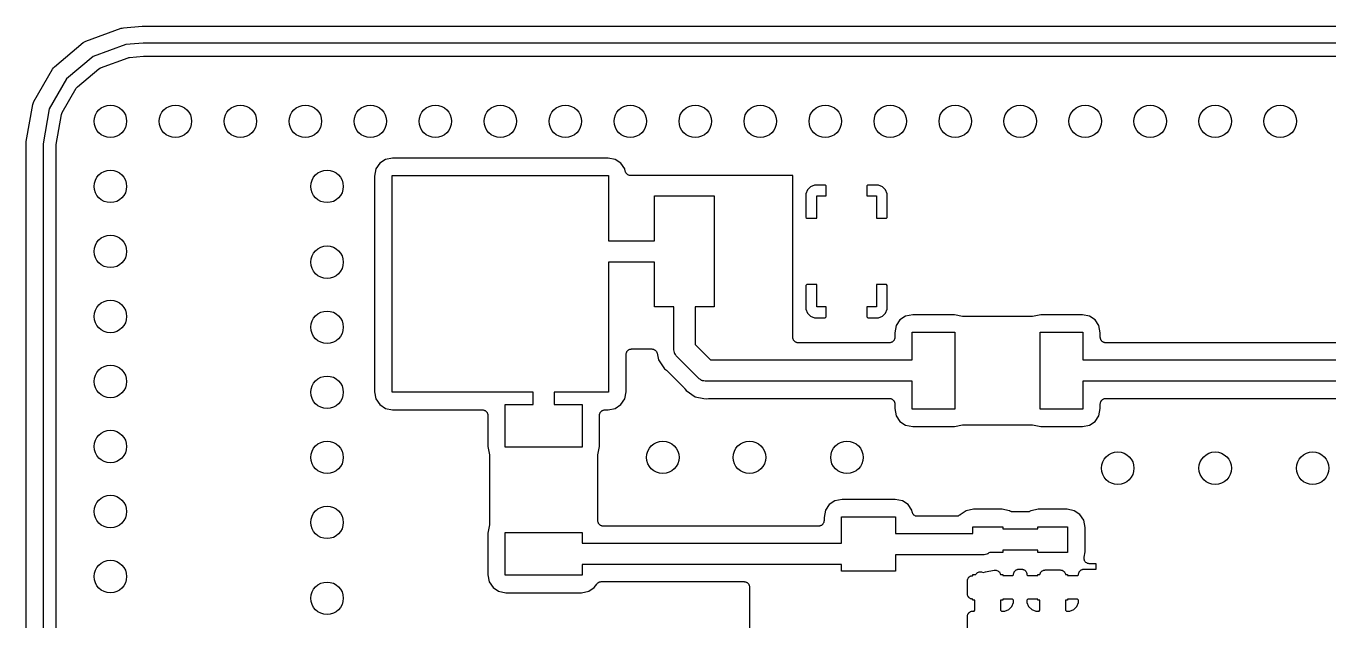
# Model space of a CAD drawing. Extents: x 126.9 to 152.5, y -81.4 to -55.8.
# Drawn here: x 126.9 to 142.18, y -62.75 to -55.78 of the extents above; entities that cross this region are included whole.
import ezdxf

# ---------------------------------------------------------------- set-up
doc = ezdxf.new("R2010")
doc.units = 0
doc.header["$MEASUREMENT"] = 0
doc.layers.add('BLACK', color=7, linetype='CONTINUOUS')

msp = doc.modelspace()

# ---------------------------------------------------------------- linework, layer by layer
at = {"layer": 'BLACK', "linetype": 'CONTINUOUS'}
for p, q in [((127.601, -55.9562), (128.015, -55.8053)), ((128.015, -55.8053), (128.028, -55.8031)), ((128.028, -55.8031), (128.041, -55.7997)), ((128.041, -55.7997), (128.261, -55.7804)), ((128.261, -55.7804), (128.264, -55.7806)), ((128.264, -55.7806), (128.268, -55.78)), ((128.268, -55.78), (151.132, -55.78)), ((127.233, -56.2571), (127.571, -55.9735)), ((127.571, -55.9735), (127.601, -55.9562)), ((128.071, -55.9978), (127.686, -56.1381)), ((128.274, -55.98), (128.071, -55.9978)), ((151.121, -55.98), (128.274, -55.98)), ((127.686, -56.1381), (127.375, -56.3989)), ((127.774, -56.2683), (128.097, -56.1507)), ((128.097, -56.1507), (128.105, -56.1493)), ((128.105, -56.1493), (128.113, -56.1471)), ((128.113, -56.1471), (128.278, -56.1326)), ((128.278, -56.1326), (128.281, -56.1329)), ((128.281, -56.1329), (128.284, -56.1324)), ((128.284, -56.1324), (151.102, -56.1324)), ((126.99, -56.6656), (127.211, -56.2837)), ((127.211, -56.2837), (127.222, -56.2704)), ((127.222, -56.2704), (127.233, -56.2571)), ((127.502, -56.4912), (127.755, -56.2793)), ((127.755, -56.2793), (127.774, -56.2683)), ((127.375, -56.3989), (127.172, -56.7504)), ((127.323, -56.7936), (127.488, -56.5081)), ((127.488, -56.5081), (127.496, -56.4989)), ((127.496, -56.4989), (127.502, -56.4912)), ((126.978, -56.6983), (126.99, -56.6656)), ((126.99, -56.6656), (126.99, -56.6656)), ((126.902, -57.1326), (126.978, -56.6983)), ((127.172, -56.7504), (127.1, -57.1587)), ((127.253, -57.1666), (127.315, -56.8143)), ((127.315, -56.8143), (127.323, -56.7936)), ((127.323, -56.7936), (127.323, -56.7936)), ((126.902, -57.1392), (126.902, -57.1326)), ((126.9, -57.1478), (126.902, -57.1392)), ((126.9, -80.0122), (126.9, -57.1478)), ((127.1, -57.1587), (127.1, -80.0056)), ((127.252, -57.1776), (127.253, -57.1722)), ((127.252, -64.0842), (127.252, -57.1776)), ((127.253, -57.1722), (127.253, -57.1666)), ((131.047, -57.3868), (131.003, -57.453)), ((131.113, -57.3426), (131.047, -57.3868)), ((131.197, -57.3258), (131.113, -57.3426)), ((133.725, -57.3258), (131.197, -57.3258)), ((133.809, -57.3426), (133.725, -57.3258)), ((133.875, -57.3868), (133.809, -57.3426)), ((133.919, -57.453), (133.875, -57.3868)), ((131.003, -57.453), (130.986, -57.5373)), ((130.986, -57.5373), (130.986, -60.0647)), ((131.191, -60.071), (131.191, -57.531)), ((131.191, -57.531), (133.731, -57.531)), ((133.731, -57.531), (133.731, -58.295)), ((133.925, -57.4799), (133.919, -57.453)), ((133.928, -57.4895), (133.925, -57.4799)), ((133.932, -57.4992), (133.928, -57.4895)), ((133.932, -57.4998), (133.932, -57.4992)), ((133.933, -57.5004), (133.932, -57.4998)), ((133.94, -57.5082), (133.933, -57.5004)), ((133.946, -57.5161), (133.94, -57.5082)), ((133.947, -57.5165), (133.946, -57.5161)), ((133.947, -57.517), (133.947, -57.5165)), ((133.956, -57.522), (133.947, -57.517)), ((133.965, -57.5272), (133.956, -57.522)), ((133.966, -57.5273), (133.965, -57.5272)), ((133.967, -57.5276), (133.966, -57.5273)), ((133.977, -57.5292), (133.967, -57.5276)), ((133.987, -57.531), (133.977, -57.5292)), ((135.884, -57.531), (133.987, -57.531)), ((135.889, -57.532), (135.884, -57.531)), ((135.89, -57.5373), (135.889, -57.532)), ((135.89, -59.4285), (135.89, -57.5373)), ((136.062, -57.6981), (136.043, -57.7447)), ((136.043, -57.7447), (136.043, -58.0211)), ((136.098, -57.6623), (136.062, -57.6981)), ((136.145, -57.643), (136.098, -57.6623)), ((136.271, -57.643), (136.145, -57.643)), ((136.281, -57.6534), (136.271, -57.643)), ((136.281, -57.77), (136.281, -57.6534)), ((136.769, -57.643), (136.758, -57.6534)), ((136.758, -57.6534), (136.758, -57.77)), ((136.895, -57.643), (136.769, -57.643)), ((136.942, -57.6623), (136.895, -57.643)), ((136.978, -57.6981), (136.942, -57.6623)), ((136.997, -57.7447), (136.978, -57.6981)), ((136.997, -58.0211), (136.997, -57.7447)), ((134.27, -58.295), (134.27, -57.77)), ((134.27, -57.77), (134.97, -57.77)), ((134.97, -57.77), (134.97, -59.07)), ((136.17, -58.0315), (136.17, -57.77)), ((136.17, -57.77), (136.281, -57.77)), ((136.758, -57.77), (136.87, -57.77)), ((136.87, -57.77), (136.87, -58.0315)), ((136.043, -58.0211), (136.053, -58.0315)), ((136.053, -58.0315), (136.17, -58.0315)), ((136.87, -58.0315), (136.987, -58.0315)), ((136.987, -58.0315), (136.997, -58.0211)), ((133.731, -58.295), (134.27, -58.295)), ((134.27, -58.545), (133.731, -58.545)), ((133.731, -58.545), (133.731, -60.071)), ((134.27, -59.07), (134.27, -58.545)), ((136.053, -58.8085), (136.043, -58.8189)), ((136.17, -58.8085), (136.053, -58.8085)), ((136.17, -59.07), (136.17, -58.8085)), ((136.87, -58.8085), (136.87, -59.07)), ((136.987, -58.8085), (136.87, -58.8085)), ((136.997, -58.8189), (136.987, -58.8085)), ((136.043, -58.8189), (136.043, -59.0953)), ((136.997, -59.0953), (136.997, -58.8189)), ((134.495, -59.07), (134.27, -59.07)), ((134.495, -59.5657), (134.495, -59.07)), ((134.97, -59.07), (134.745, -59.07)), ((134.745, -59.07), (134.745, -59.5112)), ((136.043, -59.0953), (136.062, -59.1419)), ((136.281, -59.07), (136.17, -59.07)), ((136.281, -59.1866), (136.281, -59.07)), ((136.87, -59.07), (136.758, -59.07)), ((136.758, -59.07), (136.758, -59.1866)), ((136.978, -59.1419), (136.997, -59.0953)), ((136.062, -59.1419), (136.098, -59.1777)), ((136.098, -59.1777), (136.145, -59.197)), ((136.145, -59.197), (136.271, -59.197)), ((136.271, -59.197), (136.281, -59.1866)), ((136.758, -59.1866), (136.769, -59.197)), ((136.769, -59.197), (136.895, -59.197)), ((136.895, -59.197), (136.942, -59.1777)), ((136.942, -59.1777), (136.978, -59.1419)), ((137.147, -59.2228), (137.103, -59.289)), ((137.213, -59.1786), (137.147, -59.2228)), ((137.297, -59.1618), (137.213, -59.1786)), ((137.785, -59.1618), (137.297, -59.1618)), ((137.88, -59.1808), (137.785, -59.1618)), ((137.886, -59.1809), (137.88, -59.1808)), ((137.892, -59.182), (137.886, -59.1809)), ((138.69, -59.182), (137.892, -59.182)), ((138.696, -59.1809), (138.69, -59.182)), ((138.702, -59.1808), (138.696, -59.1809)), ((138.797, -59.1618), (138.702, -59.1808)), ((139.285, -59.1618), (138.797, -59.1618)), ((139.369, -59.1786), (139.285, -59.1618)), ((139.435, -59.2228), (139.369, -59.1786)), ((139.479, -59.289), (139.435, -59.2228)), ((137.103, -59.289), (137.086, -59.3733)), ((137.086, -59.3733), (137.086, -59.4285)), ((137.291, -59.692), (137.291, -59.367)), ((137.291, -59.367), (137.791, -59.367)), ((137.791, -59.367), (137.791, -60.267)), ((138.791, -60.267), (138.791, -59.367)), ((138.791, -59.367), (139.291, -59.367)), ((139.291, -59.367), (139.291, -59.692)), ((139.496, -59.3733), (139.479, -59.289)), ((139.496, -59.4285), (139.496, -59.3733)), ((133.955, -59.5821), (133.959, -59.5779)), ((133.959, -59.5779), (133.964, -59.5751)), ((133.964, -59.5751), (133.968, -59.5715)), ((133.968, -59.5715), (133.973, -59.5696)), ((133.973, -59.5696), (133.978, -59.5668)), ((133.978, -59.5668), (133.983, -59.5659)), ((133.983, -59.5659), (133.989, -59.564)), ((133.989, -59.564), (133.994, -59.564)), ((133.994, -59.564), (134, -59.563)), ((134, -59.563), (134.237, -59.563)), ((134.237, -59.563), (134.247, -59.5648)), ((134.247, -59.5648), (134.257, -59.5664)), ((134.257, -59.5664), (134.258, -59.5667)), ((134.258, -59.5667), (134.258, -59.5668)), ((134.258, -59.5668), (134.267, -59.572)), ((134.267, -59.572), (134.276, -59.577)), ((134.276, -59.577), (134.277, -59.5775)), ((134.277, -59.5775), (134.277, -59.5779)), ((134.277, -59.5779), (134.284, -59.5858)), ((134.495, -59.5684), (134.495, -59.5657)), ((134.495, -59.5739), (134.495, -59.5684)), ((134.499, -59.5898), (134.495, -59.5739)), ((134.745, -59.5112), (134.926, -59.692)), ((135.891, -59.434), (135.89, -59.4285)), ((135.891, -59.4395), (135.891, -59.434)), ((135.893, -59.4447), (135.891, -59.4395)), ((135.894, -59.4502), (135.893, -59.4447)), ((135.897, -59.455), (135.894, -59.4502)), ((135.899, -59.4602), (135.897, -59.455)), ((135.902, -59.4645), (135.899, -59.4602)), ((135.905, -59.4693), (135.902, -59.4645)), ((135.909, -59.4729), (135.905, -59.4693)), ((135.913, -59.4771), (135.909, -59.4729)), ((135.917, -59.4799), (135.913, -59.4771)), ((135.922, -59.4835), (135.917, -59.4799)), ((135.927, -59.4854), (135.922, -59.4835)), ((135.932, -59.4882), (135.927, -59.4854)), ((135.937, -59.4891), (135.932, -59.4882)), ((135.942, -59.491), (135.937, -59.4891)), ((135.948, -59.491), (135.942, -59.491)), ((135.953, -59.492), (135.948, -59.491)), ((137.022, -59.492), (135.953, -59.492)), ((137.028, -59.491), (137.022, -59.492)), ((137.033, -59.491), (137.028, -59.491)), ((137.039, -59.4891), (137.033, -59.491)), ((137.044, -59.4882), (137.039, -59.4891)), ((137.049, -59.4854), (137.044, -59.4882)), ((137.054, -59.4835), (137.049, -59.4854)), ((137.058, -59.4799), (137.054, -59.4835)), ((137.063, -59.4771), (137.058, -59.4799)), ((137.067, -59.4729), (137.063, -59.4771)), ((137.071, -59.4693), (137.067, -59.4729)), ((137.074, -59.4645), (137.071, -59.4693)), ((137.077, -59.4602), (137.074, -59.4645)), ((137.079, -59.455), (137.077, -59.4602)), ((137.082, -59.4502), (137.079, -59.455)), ((137.083, -59.4447), (137.082, -59.4502)), ((137.085, -59.4395), (137.083, -59.4447)), ((137.086, -59.4285), (137.085, -59.434)), ((137.085, -59.434), (137.085, -59.4395)), ((139.497, -59.434), (139.496, -59.4285)), ((139.497, -59.4395), (139.497, -59.434)), ((139.499, -59.4447), (139.497, -59.4395)), ((139.5, -59.4502), (139.499, -59.4447)), ((139.503, -59.455), (139.5, -59.4502)), ((139.505, -59.4602), (139.503, -59.455)), ((139.508, -59.4645), (139.505, -59.4602)), ((139.511, -59.4693), (139.508, -59.4645)), ((139.515, -59.4729), (139.511, -59.4693)), ((139.519, -59.4771), (139.515, -59.4729)), ((139.524, -59.4799), (139.519, -59.4771)), ((139.528, -59.4835), (139.524, -59.4799)), ((139.533, -59.4854), (139.528, -59.4835)), ((139.538, -59.4882), (139.533, -59.4854)), ((139.543, -59.4891), (139.538, -59.4882)), ((139.549, -59.491), (139.543, -59.4891)), ((139.554, -59.491), (139.549, -59.491)), ((139.56, -59.492), (139.554, -59.491)), ((143.785, -59.492), (139.56, -59.492)), ((133.936, -59.6265), (133.937, -59.621)), ((133.936, -60.0647), (133.936, -59.6265)), ((133.937, -59.6155), (133.939, -59.6103)), ((133.937, -59.621), (133.937, -59.6155)), ((133.939, -59.6103), (133.94, -59.6048)), ((133.94, -59.6048), (133.943, -59.6)), ((133.943, -59.6), (133.945, -59.5947)), ((133.945, -59.5947), (133.948, -59.5905)), ((133.948, -59.5905), (133.951, -59.5857)), ((133.951, -59.5857), (133.955, -59.5821)), ((134.284, -59.5858), (134.291, -59.5936)), ((134.291, -59.5936), (134.291, -59.5942)), ((134.291, -59.5942), (134.292, -59.5947)), ((134.292, -59.5947), (134.295, -59.6045)), ((134.295, -59.6045), (134.299, -59.6141)), ((134.299, -59.6141), (134.314, -59.6898)), ((134.314, -59.6898), (134.386, -59.7973)), ((134.502, -59.6059), (134.499, -59.5898)), ((134.505, -59.6107), (134.502, -59.6059)), ((134.506, -59.616), (134.505, -59.6107)), ((134.516, -59.6295), (134.506, -59.616)), ((134.524, -59.6437), (134.516, -59.6295)), ((134.528, -59.6472), (134.524, -59.6437)), ((134.53, -59.6495), (134.528, -59.6472)), ((134.788, -59.9073), (134.53, -59.6495)), ((134.926, -59.692), (137.291, -59.692)), ((139.291, -59.692), (143.826, -59.692)), ((134.386, -59.7973), (134.408, -59.812)), ((134.408, -59.812), (134.412, -59.8163)), ((134.412, -59.8163), (134.417, -59.8199)), ((134.417, -59.8199), (134.617, -60.0198)), ((134.617, -60.0198), (134.621, -60.0249)), ((134.621, -60.0249), (134.625, -60.0294)), ((134.625, -60.0294), (134.64, -60.0513)), ((134.79, -59.9089), (134.788, -59.9073)), ((134.793, -59.9131), (134.79, -59.9089)), ((134.808, -59.9213), (134.793, -59.9131)), ((134.821, -59.9307), (134.808, -59.9213)), ((134.826, -59.9321), (134.821, -59.9307)), ((134.831, -59.9349), (134.826, -59.9321)), ((134.847, -59.9378), (134.831, -59.9349)), ((134.863, -59.942), (134.847, -59.9378)), ((134.869, -59.9415), (134.863, -59.942)), ((134.871, -59.942), (134.869, -59.9415)), ((137.291, -59.942), (134.871, -59.942)), ((137.291, -60.267), (137.291, -59.942)), ((143.772, -59.942), (139.291, -59.942)), ((139.291, -59.942), (139.291, -60.267)), ((130.986, -60.0647), (131.003, -60.149)), ((131.003, -60.149), (131.047, -60.2152)), ((132.844, -60.071), (131.191, -60.071)), ((132.844, -60.214), (132.844, -60.071)), ((133.731, -60.071), (133.094, -60.071)), ((133.094, -60.071), (133.094, -60.214)), ((133.875, -60.2152), (133.919, -60.149)), ((133.919, -60.149), (133.936, -60.0647)), ((134.64, -60.0513), (134.747, -60.1231)), ((134.747, -60.1231), (134.848, -60.1432)), ((134.848, -60.1432), (134.848, -60.1432)), ((134.848, -60.1432), (134.874, -60.1484)), ((134.874, -60.1484), (134.9, -60.1432)), ((134.9, -60.1432), (134.906, -60.1431)), ((134.906, -60.1431), (134.912, -60.142)), ((134.912, -60.142), (137.022, -60.142)), ((137.022, -60.142), (137.028, -60.143)), ((137.028, -60.143), (137.033, -60.143)), ((137.033, -60.143), (137.039, -60.1449)), ((137.039, -60.1449), (137.044, -60.1458)), ((137.044, -60.1458), (137.049, -60.1486)), ((137.049, -60.1486), (137.054, -60.1505)), ((137.054, -60.1505), (137.058, -60.1541)), ((137.058, -60.1541), (137.063, -60.1569)), ((137.063, -60.1569), (137.067, -60.1611)), ((137.067, -60.1611), (137.071, -60.1647)), ((137.071, -60.1647), (137.074, -60.1695)), ((137.074, -60.1695), (137.077, -60.1737)), ((137.077, -60.1737), (137.079, -60.179)), ((137.079, -60.179), (137.082, -60.1838)), ((137.082, -60.1838), (137.083, -60.1893)), ((137.083, -60.1893), (137.085, -60.1945)), ((139.497, -60.1945), (139.499, -60.1893)), ((139.499, -60.1893), (139.5, -60.1838)), ((139.5, -60.1838), (139.503, -60.179)), ((139.503, -60.179), (139.505, -60.1737)), ((139.505, -60.1737), (139.508, -60.1695)), ((139.508, -60.1695), (139.511, -60.1647)), ((139.511, -60.1647), (139.515, -60.1611)), ((139.515, -60.1611), (139.519, -60.1569)), ((139.519, -60.1569), (139.524, -60.1541)), ((139.524, -60.1541), (139.528, -60.1505)), ((139.528, -60.1505), (139.533, -60.1486)), ((139.533, -60.1486), (139.538, -60.1458)), ((139.538, -60.1458), (139.543, -60.1449)), ((139.543, -60.1449), (139.549, -60.143)), ((139.549, -60.143), (139.554, -60.143)), ((139.554, -60.143), (139.56, -60.142)), ((139.56, -60.142), (143.663, -60.142)), ((131.047, -60.2152), (131.113, -60.2594)), ((131.113, -60.2594), (131.197, -60.2762)), ((131.197, -60.2762), (132.25, -60.2762)), ((132.25, -60.2762), (132.256, -60.2771)), ((132.256, -60.2771), (132.261, -60.2771)), ((132.261, -60.2771), (132.267, -60.279)), ((132.267, -60.279), (132.272, -60.28)), ((132.272, -60.28), (132.277, -60.2828)), ((132.277, -60.2828), (132.282, -60.2847)), ((132.282, -60.2847), (132.286, -60.2882)), ((132.286, -60.2882), (132.291, -60.291)), ((132.291, -60.291), (132.295, -60.2953)), ((132.295, -60.2953), (132.299, -60.2988)), ((132.299, -60.2988), (132.302, -60.3037)), ((132.302, -60.3037), (132.305, -60.3079)), ((132.305, -60.3079), (132.307, -60.3131)), ((132.307, -60.3131), (132.31, -60.3179)), ((132.31, -60.3179), (132.311, -60.3234)), ((132.311, -60.3234), (132.313, -60.3286)), ((132.313, -60.3286), (132.313, -60.3342)), ((132.313, -60.3342), (132.314, -60.3397)), ((132.314, -60.3397), (132.314, -60.7077)), ((132.519, -60.714), (132.519, -60.214)), ((132.519, -60.214), (132.844, -60.214)), ((133.094, -60.214), (133.419, -60.214)), ((133.419, -60.214), (133.419, -60.714)), ((133.624, -60.3397), (133.625, -60.3342)), ((133.624, -60.7077), (133.624, -60.3397)), ((133.625, -60.3286), (133.627, -60.3234)), ((133.625, -60.3342), (133.625, -60.3286)), ((133.627, -60.3234), (133.628, -60.3179)), ((133.628, -60.3179), (133.631, -60.3131)), ((133.631, -60.3131), (133.633, -60.3079)), ((133.633, -60.3079), (133.636, -60.3037)), ((133.636, -60.3037), (133.639, -60.2988)), ((133.639, -60.2988), (133.643, -60.2953)), ((133.643, -60.2953), (133.647, -60.291)), ((133.647, -60.291), (133.652, -60.2882)), ((133.652, -60.2882), (133.656, -60.2847)), ((133.656, -60.2847), (133.661, -60.2828)), ((133.661, -60.2828), (133.666, -60.28)), ((133.666, -60.28), (133.671, -60.279)), ((133.671, -60.279), (133.677, -60.2771)), ((133.677, -60.2771), (133.682, -60.2771)), ((133.682, -60.2771), (133.688, -60.2762)), ((133.688, -60.2762), (133.725, -60.2762)), ((133.725, -60.2762), (133.809, -60.2594)), ((133.809, -60.2594), (133.875, -60.2152)), ((137.085, -60.1945), (137.085, -60.2)), ((137.085, -60.2), (137.086, -60.2055)), ((137.086, -60.2055), (137.086, -60.2607)), ((137.086, -60.2607), (137.103, -60.345)), ((137.791, -60.267), (137.291, -60.267)), ((139.291, -60.267), (138.791, -60.267)), ((139.479, -60.345), (139.496, -60.2607)), ((139.496, -60.2055), (139.497, -60.2)), ((139.496, -60.2607), (139.496, -60.2055)), ((139.497, -60.2), (139.497, -60.1945)), ((137.103, -60.345), (137.147, -60.4112)), ((137.147, -60.4112), (137.213, -60.4554)), ((137.213, -60.4554), (137.297, -60.4722)), ((137.297, -60.4722), (137.785, -60.4722)), ((137.785, -60.4722), (137.88, -60.4532)), ((137.88, -60.4532), (137.886, -60.4531)), ((137.886, -60.4531), (137.892, -60.452)), ((137.892, -60.452), (138.69, -60.452)), ((138.69, -60.452), (138.696, -60.4531)), ((138.696, -60.4531), (138.702, -60.4532)), ((138.702, -60.4532), (138.797, -60.4722)), ((138.797, -60.4722), (139.285, -60.4722)), ((139.285, -60.4722), (139.369, -60.4554)), ((139.369, -60.4554), (139.435, -60.4112)), ((139.435, -60.4112), (139.479, -60.345)), ((132.314, -60.7077), (132.333, -60.803)), ((133.419, -60.714), (132.519, -60.714)), ((133.605, -60.803), (133.624, -60.7077)), ((132.333, -60.803), (132.333, -60.8092)), ((132.333, -60.8092), (132.334, -60.8154)), ((132.334, -60.8154), (132.334, -61.6126)), ((133.604, -60.8154), (133.605, -60.8092)), ((133.604, -61.5755), (133.604, -60.8154)), ((133.605, -60.8092), (133.605, -60.803)), ((136.317, -61.3873), (136.273, -61.4535)), ((136.383, -61.3431), (136.317, -61.3873)), ((136.468, -61.3263), (136.383, -61.3431)), ((137.09, -61.3263), (136.468, -61.3263)), ((137.175, -61.3431), (137.09, -61.3263)), ((137.241, -61.3873), (137.175, -61.3431)), ((137.285, -61.4535), (137.241, -61.3873)), ((136.273, -61.4535), (136.256, -61.5378)), ((136.256, -61.5378), (136.256, -61.5755)), ((136.462, -61.839), (136.462, -61.5315)), ((136.462, -61.5315), (137.096, -61.5315)), ((137.096, -61.5315), (137.096, -61.724)), ((137.289, -61.4729), (137.285, -61.4535)), ((137.292, -61.4825), (137.289, -61.4729)), ((137.296, -61.4922), (137.292, -61.4825)), ((137.296, -61.4928), (137.296, -61.4922)), ((137.297, -61.4934), (137.296, -61.4928)), ((137.304, -61.5012), (137.297, -61.4934)), ((137.31, -61.5091), (137.304, -61.5012)), ((137.311, -61.5095), (137.31, -61.5091)), ((137.311, -61.51), (137.311, -61.5095)), ((137.32, -61.515), (137.311, -61.51)), ((137.329, -61.5202), (137.32, -61.515)), ((137.33, -61.5203), (137.329, -61.5202)), ((137.331, -61.5206), (137.33, -61.5203)), ((137.341, -61.5222), (137.331, -61.5206)), ((137.351, -61.524), (137.341, -61.5222)), ((137.809, -61.524), (137.351, -61.524)), ((137.818, -61.5224), (137.809, -61.524)), ((137.826, -61.5215), (137.818, -61.5224)), ((137.828, -61.5205), (137.826, -61.5215)), ((137.83, -61.5202), (137.828, -61.5205)), ((137.838, -61.5157), (137.83, -61.5202)), ((137.846, -61.5117), (137.838, -61.5157)), ((137.848, -61.5102), (137.846, -61.5117)), ((137.85, -61.5091), (137.848, -61.5102)), ((137.852, -61.5058), (137.85, -61.5091)), ((137.923, -61.4586), (137.852, -61.5058)), ((138.007, -61.4418), (137.923, -61.4586)), ((138.345, -61.4418), (138.007, -61.4418)), ((138.429, -61.4586), (138.345, -61.4418)), ((138.433, -61.4613), (138.429, -61.4586)), ((138.44, -61.4644), (138.433, -61.4613)), ((138.447, -61.4682), (138.44, -61.4644)), ((138.45, -61.4688), (138.447, -61.4682)), ((138.453, -61.4702), (138.45, -61.4688)), ((138.461, -61.4707), (138.453, -61.4702)), ((138.468, -61.472), (138.461, -61.4707)), ((138.646, -61.472), (138.468, -61.472)), ((138.653, -61.4707), (138.646, -61.472)), ((138.661, -61.4702), (138.653, -61.4707)), ((138.664, -61.4688), (138.661, -61.4702)), ((138.667, -61.4682), (138.664, -61.4688)), ((138.674, -61.4644), (138.667, -61.4682)), ((138.681, -61.4613), (138.674, -61.4644)), ((138.685, -61.4586), (138.681, -61.4613)), ((138.769, -61.4418), (138.685, -61.4586)), ((139.107, -61.4418), (138.769, -61.4418)), ((139.191, -61.4586), (139.107, -61.4418)), ((139.257, -61.5028), (139.191, -61.4586)), ((139.301, -61.569), (139.257, -61.5028)), ((132.333, -61.625), (132.314, -61.7203)), ((132.334, -61.6126), (132.333, -61.6188)), ((132.333, -61.6188), (132.333, -61.625)), ((132.519, -62.214), (132.519, -61.714)), ((132.519, -61.714), (133.419, -61.714)), ((133.419, -61.714), (133.419, -61.839)), ((133.605, -61.581), (133.604, -61.5755)), ((133.605, -61.5865), (133.605, -61.581)), ((133.607, -61.5917), (133.605, -61.5865)), ((133.608, -61.5972), (133.607, -61.5917)), ((133.611, -61.602), (133.608, -61.5972)), ((133.613, -61.6073), (133.611, -61.602)), ((133.616, -61.6115), (133.613, -61.6073)), ((133.619, -61.6163), (133.616, -61.6115)), ((133.623, -61.6199), (133.619, -61.6163)), ((133.627, -61.6241), (133.623, -61.6199)), ((133.631, -61.6269), (133.627, -61.6241)), ((133.636, -61.6305), (133.631, -61.6269)), ((133.641, -61.6324), (133.636, -61.6305)), ((133.646, -61.6352), (133.641, -61.6324)), ((133.651, -61.6361), (133.646, -61.6352)), ((133.656, -61.638), (133.651, -61.6361)), ((133.662, -61.638), (133.656, -61.638)), ((133.667, -61.639), (133.662, -61.638)), ((136.193, -61.639), (133.667, -61.639)), ((136.198, -61.638), (136.193, -61.639)), ((136.204, -61.638), (136.198, -61.638)), ((136.209, -61.6361), (136.204, -61.638)), ((136.215, -61.6352), (136.209, -61.6361)), ((136.219, -61.6324), (136.215, -61.6352)), ((136.225, -61.6305), (136.219, -61.6324)), ((136.229, -61.6269), (136.225, -61.6305)), ((136.234, -61.6241), (136.229, -61.6269)), ((136.237, -61.6199), (136.234, -61.6241)), ((136.241, -61.6163), (136.237, -61.6199)), ((136.244, -61.6115), (136.241, -61.6163)), ((136.248, -61.6073), (136.244, -61.6115)), ((136.25, -61.602), (136.248, -61.6073)), ((136.253, -61.5972), (136.25, -61.602)), ((136.255, -61.5865), (136.253, -61.5917)), ((136.253, -61.5917), (136.253, -61.5972)), ((136.256, -61.5755), (136.255, -61.581)), ((136.255, -61.581), (136.255, -61.5865)), ((138.001, -61.724), (138.001, -61.647)), ((138.001, -61.647), (138.351, -61.647)), ((138.351, -61.647), (138.351, -61.672)), ((138.351, -61.672), (138.763, -61.672)), ((138.763, -61.672), (138.763, -61.647)), ((138.763, -61.647), (139.113, -61.647)), ((139.113, -61.647), (139.113, -61.947)), ((139.318, -61.6533), (139.301, -61.569)), ((139.318, -61.9407), (139.318, -61.6533)), ((132.314, -61.7203), (132.314, -62.2077)), ((133.419, -61.839), (136.462, -61.839)), ((137.096, -61.724), (138.001, -61.724)), ((138.127, -61.974), (137.096, -61.974)), ((137.096, -61.974), (137.096, -62.1665)), ((138.129, -61.9735), (138.127, -61.974)), ((138.135, -61.974), (138.129, -61.9735)), ((138.151, -61.9698), (138.135, -61.974)), ((138.167, -61.9669), (138.151, -61.9698)), ((138.172, -61.9641), (138.167, -61.9669)), ((138.177, -61.9627), (138.172, -61.9641)), ((138.19, -61.9533), (138.177, -61.9627)), ((138.201, -61.947), (138.19, -61.9533)), ((138.351, -61.947), (138.201, -61.947)), ((138.763, -61.922), (138.351, -61.922)), ((138.351, -61.922), (138.351, -61.947)), ((138.763, -61.947), (138.763, -61.922)), ((139.113, -61.947), (138.763, -61.947)), ((139.305, -62.0055), (139.306, -62.0048)), ((139.305, -62.0158), (139.305, -62.0055)), ((139.305, -62.0262), (139.305, -62.0158)), ((139.306, -62.0041), (139.318, -61.9407)), ((139.306, -62.0048), (139.306, -62.0041)), ((136.462, -62.089), (133.419, -62.089)), ((133.419, -62.089), (133.419, -62.214)), ((136.462, -62.1665), (136.462, -62.089)), ((137.096, -62.1665), (136.462, -62.1665)), ((138.078, -62.1755), (138.079, -62.1753)), ((138.079, -62.1753), (138.089, -62.1755)), ((138.124, -62.1804), (138.15, -62.1752)), ((138.15, -62.1752), (138.251, -62.1551)), ((138.15, -62.1752), (138.15, -62.1752)), ((138.251, -62.1551), (138.252, -62.1551)), ((138.252, -62.1551), (138.252, -62.1548)), ((138.252, -62.1548), (138.263, -62.1548)), ((138.263, -62.1548), (138.273, -62.1546)), ((138.273, -62.1546), (138.274, -62.1548)), ((138.274, -62.1548), (138.275, -62.1548)), ((138.275, -62.1548), (138.284, -62.1584)), ((138.284, -62.1584), (138.294, -62.1617)), ((138.294, -62.1617), (138.295, -62.1621)), ((138.295, -62.1621), (138.295, -62.1624)), ((138.295, -62.1624), (138.303, -62.169)), ((138.303, -62.169), (138.311, -62.1755)), ((138.485, -62.1805), (138.487, -62.1752)), ((138.487, -62.1752), (138.49, -62.171)), ((138.49, -62.171), (138.493, -62.1662)), ((138.493, -62.1662), (138.497, -62.1626)), ((138.497, -62.1626), (138.501, -62.1584)), ((138.501, -62.1584), (138.505, -62.1556)), ((138.505, -62.1556), (138.51, -62.152)), ((138.51, -62.152), (138.515, -62.1501)), ((138.515, -62.1501), (138.52, -62.1473)), ((138.52, -62.1473), (138.525, -62.1464)), ((138.525, -62.1464), (138.53, -62.1445)), ((138.53, -62.1445), (138.536, -62.1445)), ((138.536, -62.1445), (138.541, -62.1435)), ((138.541, -62.1435), (138.572, -62.1435)), ((138.572, -62.1435), (138.578, -62.1445)), ((138.578, -62.1445), (138.584, -62.1445)), ((138.584, -62.1445), (138.589, -62.1464)), ((138.589, -62.1464), (138.594, -62.1473)), ((138.594, -62.1473), (138.599, -62.1501)), ((138.599, -62.1501), (138.604, -62.152)), ((138.604, -62.152), (138.609, -62.1556)), ((138.609, -62.1556), (138.613, -62.1584)), ((138.613, -62.1584), (138.617, -62.1626)), ((138.617, -62.1626), (138.621, -62.1662)), ((138.621, -62.1662), (138.624, -62.171)), ((138.624, -62.171), (138.627, -62.1752)), ((138.627, -62.1752), (138.629, -62.1805)), ((138.799, -62.1797), (138.802, -62.1748)), ((138.802, -62.1748), (138.806, -62.1713)), ((138.806, -62.1713), (138.81, -62.167)), ((138.81, -62.167), (138.814, -62.1642)), ((138.814, -62.1642), (138.819, -62.1607)), ((138.819, -62.1607), (138.824, -62.1588)), ((138.824, -62.1588), (138.829, -62.156)), ((138.829, -62.156), (138.834, -62.155)), ((138.834, -62.155), (138.839, -62.1531)), ((138.839, -62.1531), (138.845, -62.1531)), ((138.845, -62.1531), (138.85, -62.1522)), ((138.85, -62.1522), (139.025, -62.1522)), ((139.025, -62.1522), (139.031, -62.1531)), ((139.031, -62.1531), (139.037, -62.1531)), ((139.037, -62.1531), (139.042, -62.155)), ((139.042, -62.155), (139.047, -62.156)), ((139.047, -62.156), (139.052, -62.1588)), ((139.052, -62.1588), (139.057, -62.1607)), ((139.057, -62.1607), (139.062, -62.1642)), ((139.062, -62.1642), (139.066, -62.167)), ((139.066, -62.167), (139.07, -62.1713)), ((139.07, -62.1713), (139.074, -62.1748)), ((139.074, -62.1748), (139.077, -62.1797)), ((139.247, -62.1805), (139.249, -62.1752)), ((139.249, -62.1752), (139.252, -62.171)), ((139.252, -62.171), (139.255, -62.1662)), ((139.255, -62.1662), (139.259, -62.1626)), ((139.259, -62.1626), (139.263, -62.1584)), ((139.263, -62.1584), (139.267, -62.1556)), ((139.267, -62.1556), (139.272, -62.152)), ((139.272, -62.152), (139.277, -62.1501)), ((139.277, -62.1501), (139.282, -62.1473)), ((139.282, -62.1473), (139.287, -62.1464)), ((139.287, -62.1464), (139.292, -62.1445)), ((139.292, -62.1445), (139.298, -62.1445)), ((139.298, -62.1445), (139.303, -62.1435)), ((139.303, -62.1435), (139.446, -62.1435)), ((139.305, -62.0268), (139.305, -62.0262)), ((139.305, -62.0275), (139.305, -62.0268)), ((139.309, -62.0372), (139.305, -62.0275)), ((139.312, -62.047), (139.309, -62.0372)), ((139.313, -62.0476), (139.312, -62.047)), ((139.313, -62.0482), (139.313, -62.0476)), ((139.319, -62.0562), (139.313, -62.0482)), ((139.326, -62.0642), (139.319, -62.0562)), ((139.327, -62.0646), (139.326, -62.0642)), ((139.327, -62.0651), (139.327, -62.0646)), ((139.336, -62.0703), (139.327, -62.0651)), ((139.345, -62.0757), (139.336, -62.0703)), ((139.346, -62.0758), (139.345, -62.0757)), ((139.346, -62.0762), (139.346, -62.0758)), ((139.356, -62.078), (139.346, -62.0762)), ((139.366, -62.08), (139.356, -62.078)), ((139.367, -62.0799), (139.366, -62.08)), ((139.368, -62.08), (139.367, -62.0799)), ((139.446, -62.08), (139.368, -62.08)), ((139.446, -62.1435), (139.446, -62.08)), ((132.314, -62.2077), (132.331, -62.292)), ((132.331, -62.292), (132.375, -62.3582)), ((133.419, -62.214), (132.519, -62.214)), ((133.563, -62.3582), (133.591, -62.3172)), ((133.591, -62.3172), (133.597, -62.3107)), ((133.597, -62.3107), (133.603, -62.3039)), ((133.603, -62.3039), (133.604, -62.3028)), ((133.604, -62.3028), (133.606, -62.3013)), ((133.606, -62.3013), (133.614, -62.2973)), ((133.614, -62.2973), (133.622, -62.2928)), ((133.622, -62.2928), (133.624, -62.2925)), ((133.624, -62.2925), (133.626, -62.2915)), ((133.626, -62.2915), (133.635, -62.2906)), ((133.635, -62.2906), (133.643, -62.289)), ((133.643, -62.289), (135.319, -62.289)), ((135.319, -62.289), (135.324, -62.29)), ((135.324, -62.29), (135.33, -62.29)), ((135.33, -62.29), (135.335, -62.2919)), ((135.335, -62.2919), (135.34, -62.2928)), ((135.34, -62.2928), (135.345, -62.2956)), ((135.345, -62.2956), (135.35, -62.2975)), ((135.35, -62.2975), (135.355, -62.3011)), ((135.355, -62.3011), (135.359, -62.3039)), ((135.359, -62.3039), (135.363, -62.3081)), ((135.363, -62.3081), (135.367, -62.3117)), ((135.367, -62.3117), (135.37, -62.3165)), ((135.37, -62.3165), (135.373, -62.3207)), ((135.373, -62.3207), (135.375, -62.326)), ((135.375, -62.326), (135.378, -62.3308)), ((137.938, -62.271), (137.94, -62.2658)), ((137.938, -62.2765), (137.938, -62.271)), ((137.938, -62.282), (137.938, -62.2765)), ((137.938, -62.432), (137.938, -62.282)), ((137.94, -62.2658), (137.941, -62.2603)), ((137.941, -62.2603), (137.944, -62.2555)), ((137.944, -62.2555), (137.946, -62.2502)), ((137.946, -62.2502), (137.95, -62.246)), ((137.95, -62.246), (137.952, -62.2412)), ((137.952, -62.2412), (137.957, -62.2376)), ((137.957, -62.2376), (137.96, -62.2334)), ((137.96, -62.2334), (137.965, -62.2306)), ((137.965, -62.2306), (137.969, -62.227)), ((137.969, -62.227), (137.974, -62.2251)), ((137.974, -62.2251), (137.979, -62.2223)), ((137.979, -62.2223), (137.985, -62.2214)), ((137.985, -62.2214), (137.99, -62.2195)), ((137.99, -62.2195), (137.996, -62.2195)), ((137.996, -62.2195), (138.001, -62.2185)), ((138.001, -62.2185), (138.001, -62.207)), ((138.001, -62.207), (138.034, -62.207)), ((138.034, -62.207), (138.035, -62.2062)), ((138.035, -62.2062), (138.04, -62.1972)), ((138.04, -62.1968), (138.041, -62.1962)), ((138.04, -62.1972), (138.04, -62.1968)), ((138.041, -62.1962), (138.049, -62.1897)), ((138.049, -62.1897), (138.057, -62.1831)), ((138.057, -62.1828), (138.058, -62.1824)), ((138.057, -62.1831), (138.057, -62.1828)), ((138.058, -62.1824), (138.068, -62.179)), ((138.068, -62.179), (138.077, -62.1755)), ((138.077, -62.1755), (138.078, -62.1755)), ((138.089, -62.1755), (138.1, -62.1755)), ((138.1, -62.1755), (138.1, -62.1758)), ((138.1, -62.1758), (138.101, -62.1758)), ((138.101, -62.1758), (138.124, -62.1804)), ((138.311, -62.1755), (138.312, -62.1761)), ((138.312, -62.1761), (138.312, -62.1765)), ((138.312, -62.1765), (138.317, -62.1855)), ((138.317, -62.1855), (138.323, -62.1943)), ((138.323, -62.1943), (138.323, -62.195)), ((138.323, -62.195), (138.323, -62.1956)), ((138.323, -62.1956), (138.325, -62.2059)), ((138.325, -62.2059), (138.325, -62.207)), ((138.325, -62.207), (138.351, -62.207)), ((138.351, -62.207), (138.351, -62.2185)), ((138.351, -62.2185), (138.468, -62.2185)), ((138.468, -62.2185), (138.478, -62.2081)), ((138.478, -62.207), (138.479, -62.2015)), ((138.478, -62.2081), (138.478, -62.207)), ((138.479, -62.196), (138.481, -62.1908)), ((138.479, -62.2015), (138.479, -62.196)), ((138.481, -62.1908), (138.482, -62.1853)), ((138.482, -62.1853), (138.485, -62.1805)), ((138.629, -62.1805), (138.632, -62.1853)), ((138.632, -62.1853), (138.633, -62.1908)), ((138.633, -62.1908), (138.635, -62.196)), ((138.635, -62.196), (138.635, -62.2015)), ((138.635, -62.2015), (138.636, -62.207)), ((138.636, -62.207), (138.636, -62.2081)), ((138.636, -62.2081), (138.646, -62.2185)), ((138.646, -62.2185), (138.763, -62.2185)), ((138.763, -62.2185), (138.763, -62.207)), ((138.763, -62.207), (138.788, -62.207)), ((138.788, -62.2046), (138.79, -62.1994)), ((138.788, -62.207), (138.788, -62.2046)), ((138.79, -62.1994), (138.791, -62.1939)), ((138.791, -62.1939), (138.794, -62.1891)), ((138.794, -62.1891), (138.796, -62.1839)), ((138.796, -62.1839), (138.799, -62.1797)), ((139.077, -62.1797), (139.08, -62.1839)), ((139.08, -62.1839), (139.082, -62.1891)), ((139.082, -62.1891), (139.085, -62.1939)), ((139.085, -62.1939), (139.086, -62.1994)), ((139.086, -62.1994), (139.088, -62.2046)), ((139.088, -62.2046), (139.088, -62.207)), ((139.088, -62.207), (139.113, -62.207)), ((139.113, -62.207), (139.113, -62.2185)), ((139.113, -62.2185), (139.23, -62.2185)), ((139.23, -62.2185), (139.24, -62.2081)), ((139.24, -62.207), (139.241, -62.2015)), ((139.24, -62.2081), (139.24, -62.207)), ((139.241, -62.196), (139.243, -62.1908)), ((139.241, -62.2015), (139.241, -62.196)), ((139.243, -62.1908), (139.244, -62.1853)), ((139.244, -62.1853), (139.247, -62.1805)), ((132.375, -62.3582), (132.441, -62.4024)), ((132.441, -62.4024), (132.525, -62.4192)), ((132.525, -62.4192), (133.413, -62.4192)), ((133.413, -62.4192), (133.497, -62.4024)), ((133.497, -62.4024), (133.563, -62.3582)), ((135.378, -62.3308), (135.379, -62.3363)), ((135.379, -62.3363), (135.381, -62.3415)), ((135.381, -62.3415), (135.381, -62.347)), ((135.381, -62.347), (135.382, -62.3525)), ((135.382, -62.3525), (135.382, -66.5417)), ((137.938, -62.4375), (137.938, -62.432)), ((137.938, -62.443), (137.938, -62.4375)), ((137.94, -62.4482), (137.938, -62.443)), ((137.941, -62.4537), (137.94, -62.4482)), ((137.944, -62.4585), (137.941, -62.4537)), ((137.946, -62.4637), (137.944, -62.4585)), ((137.95, -62.468), (137.946, -62.4637)), ((137.952, -62.4728), (137.95, -62.468)), ((137.957, -62.4764), (137.952, -62.4728)), ((137.96, -62.4806), (137.957, -62.4764)), ((137.965, -62.4834), (137.96, -62.4806)), ((137.969, -62.487), (137.965, -62.4834)), ((137.974, -62.4889), (137.969, -62.487)), ((137.979, -62.4917), (137.974, -62.4889)), ((137.985, -62.4926), (137.979, -62.4917)), ((137.99, -62.4945), (137.985, -62.4926)), ((137.996, -62.4945), (137.99, -62.4945)), ((138.001, -62.4955), (137.996, -62.4945)), ((138.001, -62.507), (138.001, -62.4955)), ((138.025, -62.507), (138.001, -62.507)), ((138.015, -62.634), (138.025, -62.6236)), ((138.025, -62.6236), (138.025, -62.507)), ((138.351, -62.507), (138.327, -62.507)), ((138.327, -62.507), (138.327, -62.6236)), ((138.327, -62.6236), (138.337, -62.634)), ((138.351, -62.4955), (138.351, -62.507)), ((138.468, -62.4955), (138.351, -62.4955)), ((138.376, -62.634), (138.423, -62.6147)), ((138.423, -62.6147), (138.459, -62.5789)), ((138.459, -62.5789), (138.478, -62.5323)), ((138.478, -62.5059), (138.468, -62.4955)), ((138.478, -62.5323), (138.478, -62.5059)), ((138.646, -62.4955), (138.636, -62.5059)), ((138.636, -62.5059), (138.636, -62.5323)), ((138.636, -62.5323), (138.655, -62.5789)), ((138.763, -62.4955), (138.646, -62.4955)), ((138.655, -62.5789), (138.691, -62.6147)), ((138.691, -62.6147), (138.738, -62.634)), ((138.763, -62.507), (138.763, -62.4955)), ((138.787, -62.507), (138.763, -62.507)), ((138.777, -62.634), (138.787, -62.6236)), ((138.787, -62.6236), (138.787, -62.507)), ((139.113, -62.507), (139.089, -62.507)), ((139.089, -62.507), (139.089, -62.6236)), ((139.089, -62.6236), (139.099, -62.634)), ((139.113, -62.4955), (139.113, -62.507)), ((139.23, -62.4955), (139.113, -62.4955)), ((139.138, -62.634), (139.185, -62.6147)), ((139.185, -62.6147), (139.221, -62.5789)), ((139.221, -62.5789), (139.24, -62.5323)), ((139.24, -62.5059), (139.23, -62.4955)), ((139.24, -62.5323), (139.24, -62.5059)), ((137.938, -62.6865), (137.94, -62.6813)), ((137.938, -62.692), (137.938, -62.6865)), ((137.938, -62.6975), (137.938, -62.692)), ((137.938, -62.865), (137.938, -62.6975)), ((137.94, -62.6813), (137.941, -62.6758)), ((137.941, -62.6758), (137.944, -62.671)), ((137.944, -62.671), (137.946, -62.6657)), ((137.946, -62.6657), (137.95, -62.6615)), ((137.95, -62.6615), (137.952, -62.6567)), ((137.952, -62.6567), (137.957, -62.6531)), ((137.957, -62.6531), (137.96, -62.6489)), ((137.96, -62.6489), (137.965, -62.6461)), ((137.965, -62.6461), (137.969, -62.6425)), ((137.969, -62.6425), (137.974, -62.6406)), ((137.974, -62.6406), (137.979, -62.6378)), ((137.979, -62.6378), (137.985, -62.6369)), ((137.985, -62.6369), (137.99, -62.635)), ((137.99, -62.635), (137.996, -62.635)), ((137.996, -62.635), (138.001, -62.634)), ((138.001, -62.634), (138.015, -62.634)), ((138.337, -62.634), (138.376, -62.634)), ((138.738, -62.634), (138.777, -62.634)), ((139.099, -62.634), (139.138, -62.634))]:
    msp.add_line(p, q, dxfattribs=at)
at = {"layer": 'BLACK'}
for centre in [(127.889, -56.896), (127.889, -56.896), (128.651, -56.896), (128.651, -56.896), (129.413, -56.896), (129.413, -56.896), (130.175, -56.896), (130.175, -56.896), (130.937, -56.896), (130.937, -56.896), (131.699, -56.896), (131.699, -56.896), (132.461, -56.896), (132.461, -56.896), (133.223, -56.896), (133.223, -56.896), (133.985, -56.896), (133.985, -56.896), (134.747, -56.896), (134.747, -56.896), (135.509, -56.896), (135.509, -56.896), (136.271, -56.896), (136.271, -56.896), (137.033, -56.896), (137.033, -56.896), (137.795, -56.896), (137.795, -56.896), (138.557, -56.896), (138.557, -56.896), (139.319, -56.896), (139.319, -56.896), (140.081, -56.896), (140.081, -56.896), (140.843, -56.896), (140.843, -56.896), (141.605, -56.896), (141.605, -56.896), (127.889, -57.658), (127.889, -57.658), (130.429, -57.658), (130.429, -57.658), (127.889, -58.42), (127.889, -58.42), (130.429, -58.547), (130.429, -58.547), (127.889, -59.182), (127.889, -59.182), (130.429, -59.309), (130.429, -59.309), (127.889, -59.944), (127.889, -59.944), (130.429, -60.071), (130.429, -60.071), (127.889, -60.706), (127.889, -60.706), (130.429, -60.833), (130.429, -60.833), (134.366, -60.833), (134.366, -60.833), (135.382, -60.833), (135.382, -60.833), (136.525, -60.833), (136.525, -60.833), (139.7, -60.96), (139.7, -60.96), (140.843, -60.96), (140.843, -60.96), (141.986, -60.96), (141.986, -60.96), (127.889, -61.468), (127.889, -61.468), (130.429, -61.595), (130.429, -61.595), (127.889, -62.23), (127.889, -62.23), (130.429, -62.484), (130.429, -62.484)]:
    msp.add_circle(centre, 0.1905, dxfattribs=at)

doc.saveas('drawing.dxf')
